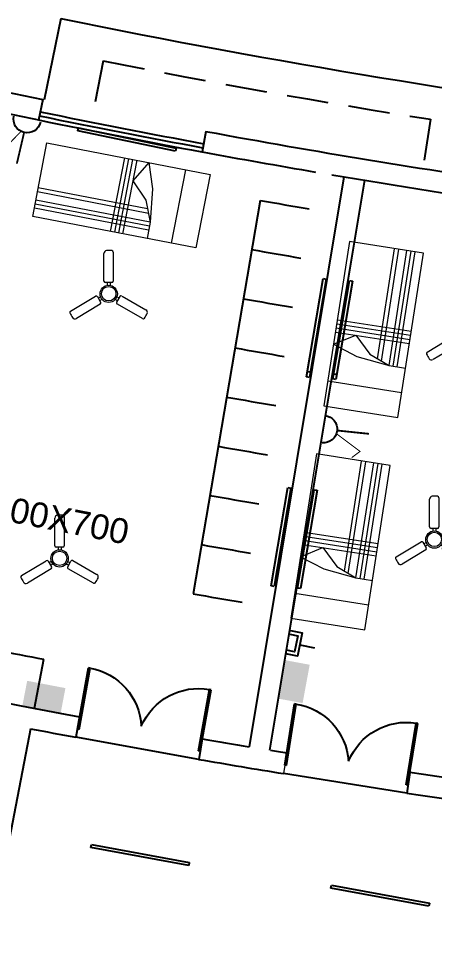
# Model space of a CAD drawing. Header units: inches. Extents: x -221585 to 401252, y -284294 to 332380.
# Drawn here: x 103264 to 103765, y 232638 to 233749 of the extents above; entities that cross this region are included whole.
import ezdxf
from ezdxf.enums import TextEntityAlignment as Align

# ---------------------------------------------------------------- set-up
doc = ezdxf.new("R2010")
doc.units = ezdxf.units.IN
doc.header["$MEASUREMENT"] = 0
doc.linetypes.add('HIDDEN', pattern=[0.375, 0.25, -0.125])
for name, color, linetype in [('A-TEXT', 3, 'Continuous'), ('A_dimension_100', 233, 'Continuous'), ('E-LIGHT', 7, 'Continuous'), ('UPS', 7, 'Continuous')]:
    doc.layers.add(name, color=color, linetype=linetype)
for name, color, linetype, lineweight in [('ceilingfan', 1, 'Continuous', 15), ('FURN', 56, 'Continuous', 0), ('hatch', 252, 'Continuous', 5)]:
    doc.layers.add(name, color=color, linetype=linetype, lineweight=lineweight)
doc.styles.get("Standard").update_dxf_attribs({"font": 'arial.ttf'})

# ---------------------------------------------------------------- blocks, each defined once
blk = doc.blocks.new('d2')
at = {"color": 1, "ltscale": 8}
for p, q in [((-332.772, -186.458, 9945.752), (-332.753, -186.454, 9945.752)), ((-332.628, -187.194, 9945.752), (-332.772, -186.458, 9945.752)), ((-332.609, -187.19, 9945.752), (-332.753, -186.454, 9945.752)), ((-332.753, -186.454, 9945.752), (-332.753, -186.454, 9945.732)), ((-332.753, -186.454, 9945.732), (-332.753, -186.454, 9945.732)), ((-334.226, -186.743, 9945.752), (-334.206, -186.739, 9945.752)), ((-334.082, -187.479, 9945.752), (-334.226, -186.743, 9945.752)), ((-334.062, -187.475, 9945.752), (-334.206, -186.739, 9945.752)), ((-334.063, -187.577, 9945.752), (-332.589, -187.288, 9945.752)), ((-332.628, -187.194, 9945.752), (-332.609, -187.19, 9945.752)), ((-334.082, -187.479, 9945.752), (-334.062, -187.475, 9945.752))]:
    blk.add_line(p, q, dxfattribs=at)
for centre, start, end in [((-332.628, -187.194, 9945.752), 101.092, 178.0402), ((-334.062, -187.475, 9945.752), 24.1438, 101.092)]:
    blk.add_arc(centre, 0.75, start, end, dxfattribs=at)
blk = doc.blocks.new('A$C25933C84')
at = {"color": 8, "linetype": 'Continuous'}
for p, q in [((0, 0.9), (2, 0.9)), ((0, 0), (0, 0.9)), ((0.3, 0.9), (0.3, 0)), ((0.6, 0.7), (0.6, 0.9)), ((2, 0.9), (2, 0)), ((0.65, 0.3), (0.6, 0.7)), ((0.7, 0.45), (0.6, 0.7)), ((0.9, 0.25), (0.7, 0.45)), ((0.75, 0), (0.65, 0.3)), ((0.75, 0), (0.9, 0.25)), ((2, 0), (0, 0))]:
    blk.add_line(p, q, dxfattribs=at)
at = {"color": 8}
for p, q in [((0.9, 0), (0.9, 0.9)), ((0.95, 0), (0.95, 0.9)), ((1, 0), (1, 0.9)), ((1.05, 0), (1.05, 0.9)), ((0.6, 0.8), (2, 0.8)), ((0.6, 0.75), (2, 0.75)), ((0.6, 0.7), (2, 0.7)), ((0.64, 0.6), (2, 0.6)), ((0.66, 0.55), (2, 0.55))]:
    blk.add_line(p, q, dxfattribs=at)
blk = doc.blocks.new('Fan')
at = {"color": 6}
for p, q in [((-5.8, 15.7), (-5.8, 48.4)), ((5.2, 50.1), (5.2, 15.7)), ((3.5, 14), (-4.1, 14)), ((-1.9, 14), (-1.9, 10.8)), ((1.5, 14), (1.5, 10.8)), ((-45.2, -19.5), (-15.9, -1.9)), ((-13.6, -2.5), (-9.7, -9)), ((-12.6, -4.2), (-9.9, -2.6)), ((-10.8, -7.1), (-8.1, -5.5)), ((10.3, -7.3), (7.6, -5.8)), ((12, -4.4), (9.3, -2.8)), ((9.4, -9.1), (13.2, -2.4)), ((15.5, -1.8), (43.8, -18)), ((-10.2, -11.4), (-38.2, -28.2)), ((39.7, -28.3), (10, -11.4))]:
    blk.add_line(p, q, dxfattribs=at)
for centre, radius in [((-0.2, 0.8), 10.2), ((-0.2, 0.9), 8.5)]:
    blk.add_circle(centre, radius, dxfattribs=at)
for centre, radius, start, end in [((-2.4, 48.4), 3.4, 92.735, 180), ((-0.2, 0.9), 51, 85.7207, 92.735), ((3.5, 50.1), 1.7, 0, 85.7207), ((-4.1, 15.7), 1.7, 180, 270), ((3.5, 15.7), 1.7, 270, 0), ((-15, -3.4), 1.7, 30.9808, 120.9808), ((-11.1, -9.9), 1.7, 300.9808, 30.9808), ((10.8, -9.9), 1.7, 150.2708, 240.2708), ((14.6, -3.3), 1.7, 60.2708, 150.2708), ((-44.4, -21), 1.7, 120.9808, 206.3239), ((-0.2, 0.9), 51, 206.3239, 213.3255), ((42.1, -20.9), 3.4, 332.7215, 60.2708), ((-40, -25.3), 3.4, 213.3255, 300.9808), ((40.6, -26.9), 1.7, 240.2708, 325.7165), ((-0.2, 0.9), 51, 325.7165, 332.7215)]:
    blk.add_arc(centre, radius, start, end, dxfattribs=at)
blk = doc.blocks.new('light')
at = {"color": 5}
for p, q in [((112625.2, 38871.2), (112742.5, 38895.9)), ((112743.3, 38892.3), (112625.9, 38867.6)), ((112742.5, 38895.9), (112743.3, 38892.3)), ((112625.9, 38867.6), (112625.2, 38871.2))]:
    blk.add_line(p, q, dxfattribs=at)
blk = doc.blocks.new('ups 6A')
at = {"layer": 'E-LIGHT', "color": 4}
for points, const_width in [([(5905666.9, -1658491.3), (5905670.4, -1658287.3)], 11.7), ([(5905691.6, -1658286), (5905784.8, -1658448.2), (5905830.5, -1658400.8)], 6.64)]:
    blk.add_lwpolyline(points, dxfattribs=dict(at, const_width=const_width))
blk.add_arc((5905671.9, -1658199.8), 87.4, 179.01016, 359.01016, dxfattribs=at)

msp = doc.modelspace()

# ---------------------------------------------------------------- linework, layer by layer
at = {"color": 20, "ltscale": 10}
msp.add_line((103315.2, 233748.5, -0.4), (103295.2, 233650.6, 0), dxfattribs=at)
at = {"color": 20, "linetype": 'HIDDEN', "ltscale": 200}
for p, q in [((103366.3, 233697.4, -0.4), (103352.6, 233628.8, 0)), ((103760.1, 233627.3, -0.4), (103750.8, 233568, 0))]:
    msp.add_line(p, q, dxfattribs=at)
at = {"color": 4, "ltscale": 10}
for p, q in [((103293.5, 233650.9, 0), (103288.4, 233626.4, 0)), ((103489.8, 233612.7, 0), (103485.3, 233588.1, 0)), ((103655.9, 233558.1, 0), (103541.8, 232872.5, 0)), ((103680.5, 233553.9, 0), (103566.4, 232868.4, 0)), ((103337.6, 232908.6, 0), (103333.3, 232884, 0)), ((103278.8, 232894.3, 0), (103229.2, 232638.3, 0)), ((103485.2, 232882.1, 0), (103481.2, 232857.4, 0)), ((103735.2, 232841.8, 0), (103731.5, 232816.7, 0))]:
    msp.add_line(p, q, dxfattribs=at)
at = {"color": 8, "ltscale": 10}
for p, q in [((103555, 233529.6, 0), (103474.4, 233056.6, 0)), ((103283.6, 232918.8, 0), (103294.9, 232977.8, 0))]:
    msp.add_line(p, q, dxfattribs=at)
at = {"color": 5}
for p, q in [((103614.6, 233323, 0.4), (103611, 233323.7, 0.4)), ((103646.3, 233320.4, 0.4), (103642.7, 233321.1, 0.4)), ((103351.2, 232751.3, -0.4), (103351.9, 232754.9, -0.4)), ((103351.9, 232754.9, -0.4), (103469.8, 232733.3, -0.4)), ((103469.1, 232729.7, -0.4), (103351.2, 232751.3, -0.4)), ((103469.8, 232733.3, -0.4), (103469.1, 232729.7, -0.4)), ((103640.2, 232702.3, -0.4), (103640.9, 232705.9, -0.4)), ((103758.1, 232680.7, -0.4), (103640.2, 232702.3, -0.4)), ((103640.9, 232705.9, -0.4), (103758.8, 232684.3, -0.4)), ((103758.8, 232684.3, -0.4), (103758.1, 232680.7, -0.4))]:
    msp.add_line(p, q, dxfattribs=at)
at = {"color": 20, "ltscale": 10}
msp.add_arc((105321.4, 243533.5, 0), 9988.5, 258.4136, 267.36439, dxfattribs=at)
at = {"color": 20, "linetype": 'HIDDEN', "ltscale": 200}
msp.add_arc((105321.4, 243533.5, -0.4), 10028.5, 258.75777, 261.04369, dxfattribs=at)
at = {"color": 4, "ltscale": 10}
for centre, radius, start, end in [((105321.4, 243533.5, 0), 10088.5, 258.04397, 258.40372), ((105321.4, 243533.5, 0), 10113.5, 258.04396, 258.40373), ((105321.4, 243533.5, 0), 10088.5, 259.53982, 261.79695), ((105321.4, 243533.5, 0), 10113.5, 259.53982, 260.3251), ((105321.4, 243533.5, 0), 10113.5, 260.43787, 261.79696), ((105323.1, 243541.7, 0.8), 10816.9, 255.37976, 259.4231), ((105321.4, 243533.5, 0), 10748.5, 259.42293, 259.42389), ((105321.4, 243533.5, 0), 10833.5, 259.13253, 259.42555), ((104847.8, 240742, 0), 7977.1, 260.16514, 260.57694), ((104718.1, 239985.9, 0), 7210, 260.81634, 260.97527), ((105228.3, 242956.4, 0), 10249, 260.18418, 260.76278), ((105325.4, 243569.2, 0.1), 10844.4, 261.56839, 264.34932), ((105339.7, 243785, 0), 11085.6, 261.65818, 267.25198)]:
    msp.add_arc(centre, radius, start, end, dxfattribs=at)
at = {"color": 1, "ltscale": 8}
for centre, radius in [((105331, 243582.6, 0), 10158.5), ((105331, 243582.6, 0), 10153.5), ((105327.9, 243567.9, 0), 10148.5)]:
    msp.add_arc(centre, radius, 258.40652, 259.53702, dxfattribs=at)
at = {"color": 8, "ltscale": 10}
for radius, start, end in [(10158.5, 259.98867, 260.3251), (10218.5, 259.98867, 260.3251), (10278.5, 259.99063, 260.3251), (10338.5, 259.99258, 260.3251), (10398.5, 259.99449, 260.3251), (10458.5, 259.99639, 260.3251), (10518.5, 259.99827, 260.3251), (10578.5, 260.00012, 260.3251), (10638.5, 260.00195, 260.3251), (10748.5, 258.49285, 259.13253)]:
    msp.add_arc((105321.4, 243533.5, 0), radius, start, end, dxfattribs=at)
at = {"color": 3, "ltscale": 10}
for points in [[(103614.7, 232971.2, 0.4), (103606.2, 232925.1, 0.4), (103585.2, 232976.7, 0.4), (103576.7, 232930.5, 0.4)], [(103274.7, 232951.9, 0.8), (103320.7, 232943.1, 0.8), (103269, 232922.4, 0.8), (103315.1, 232913.6, 0.8)]]:
    msp.add_solid(points, dxfattribs=at)
at = {"layer": 'A_dimension_100', "color": 3, "ltscale": 0.05, "elevation": 0.4}
for points in [[(103591.6, 233012.4), (103605.8, 233009.4), (103600, 232981.5), (103585.8, 232984.5)], [(103590.7, 233008), (103600.5, 233005.9), (103596.5, 232986.9), (103586.7, 232988.9)], [(103602.8, 232995.3), (103620.6, 232991.5)]]:
    msp.add_lwpolyline(points, dxfattribs=at)
at = {"layer": 'hatch', "color": 4, "ltscale": 10}
msp.add_line((103587.2, 232865.2, 0), (103583.1, 232840.3, 0), dxfattribs=at)

# ---------------------------------------------------------------- block references
for p, rotation in [((-15424.9, 243163, 0.4), 336.3629239831924), ((98486.7, 114283.3, 0), 68.49364978807915), ((98518.4, 114280.8, 0), 68.49364978807915), ((98444.4, 114031.8, 0), 68.49364978807915), ((98476.1, 114029.2, 0), 68.49364978807915)]:
    msp.add_blockref('light', p, dxfattribs=dict(rotation=rotation))
at = {"color": 1, "yscale": 100}
for p, xscale, zscale, rotation in [((69779.8, 251079.6, -994575.2), -100.0000000000129, 100, 0.9144459935802196), ((69678.7, 250373.6, -994575.1), -100.0000000000008, 99.99999999999994, 2.039637966612267)]:
    msp.add_blockref('d2', p, dxfattribs=dict(at, xscale=xscale, zscale=zscale, rotation=rotation))
at = {"layer": 'ceilingfan', "xscale": 1.02030405060046, "yscale": 1.02030405060046, "zscale": 1.02030405060046}
for p in [(103373, 233416.5, 0.4), (103802.1, 233367, 0.4), (103764.9, 233121, 0.4), (103313.9, 233098.3, 0.4)]:
    msp.add_blockref('Fan', p, dxfattribs=at)
at = {"layer": 'FURN', "extrusion": (-5.2e-15, -1.76e-14, -1), "xscale": -99.99999999998916, "yscale": 100, "zscale": -99.99999999998916, "rotation": 190.9437604255415}
msp.add_blockref('A$C25933C84', (-103494.9, 233560.9, 0), dxfattribs=at)
at = {"layer": 'FURN', "extrusion": (1.83e-14, -1.1e-15, -1), "xscale": 100.0000000000062, "yscale": 100.0000000000062, "zscale": -99.99999999999996, "rotation": 98.86209462426902}
for p in [(-103631.8, 233282.5, 0), (-103592, 233027.1, 0)]:
    msp.add_blockref('A$C25933C84', p, dxfattribs=at)
at = {"layer": 'UPS', "color": 3, "xscale": -0.1887460698150345, "yscale": 0.1887460698150344, "zscale": 0.1887460698150344}
for p, rotation in [((1260597.5, 266094.7, 0.4), 345.9232114361159), ((-72357.8, 1377578.9, 0), 83.0594630581671)]:
    msp.add_blockref('ups 6A', p, dxfattribs=dict(at, rotation=rotation))

# ---------------------------------------------------------------- texts
at = {"layer": 'A-TEXT'}
msp.add_text('900X700', height=30, rotation=348.9285, dxfattribs=at).set_placement((103314.2, 233146.5, 0), align=Align.MIDDLE)

doc.saveas('drawing.dxf')
